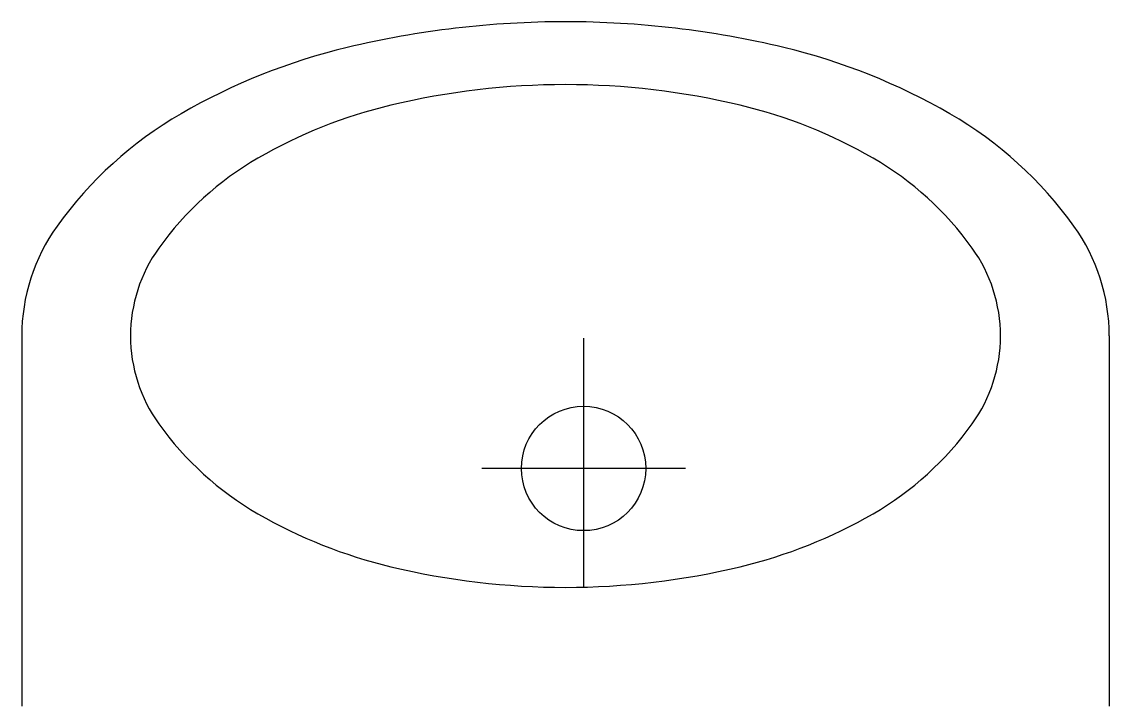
# Model space of a CAD drawing. Header units: millimetres. Extents: x 3203.6 to 3264.9, y 1933.3 to 1971.8.
import ezdxf

# ---------------------------------------------------------------- set-up
doc = ezdxf.new("R2010")
doc.units = ezdxf.units.MM

msp = doc.modelspace()

# ---------------------------------------------------------------- linework, layer by layer
for p, q in [((3203.621, 1954.093), (3203.621, 1933.262)), ((3264.858, 1954.093), (3264.858, 1933.262)), ((3235.259, 1953.966), (3235.259, 1939.963)), ((3240.992, 1946.64), (3229.526, 1946.64))]:
    msp.add_line(p, q)
msp.add_lwpolyline([(3264.858, 1954.093, 0.156851), (3262.872, 1960.269, 0.106617), (3255.89, 1966.593, 0.072341), (3246.534, 1970.321, 0.058752), (3234.24, 1971.771, 0.058752), (3221.946, 1970.321, 0.072341), (3212.589, 1966.593, 0.106617), (3205.607, 1960.269, 0.156851), (3203.621, 1954.093, 0.156851)], format="xyb")
msp.add_lwpolyline([(3234.24, 1939.951, 0.058752), (3244.075, 1941.111, 0.072341), (3251.56, 1944.093, 0.106617), (3257.146, 1949.153, 0.156851), (3258.735, 1954.093, 0.156851), (3257.146, 1959.034, 0.106617), (3251.56, 1964.093, 0.072341), (3244.075, 1967.076, 0.058752), (3234.24, 1968.235, 0.058752), (3224.404, 1967.076, 0.072341), (3216.919, 1964.093, 0.106617), (3211.334, 1959.034, 0.156851), (3209.745, 1954.093, 0.156851), (3211.334, 1949.153, 0.106617), (3216.919, 1944.093, 0.072341), (3224.404, 1941.111, 0.058752)], format="xyb", close=True)
msp.add_circle((3235.259, 1946.64), 3.5)

doc.saveas('drawing.dxf')
